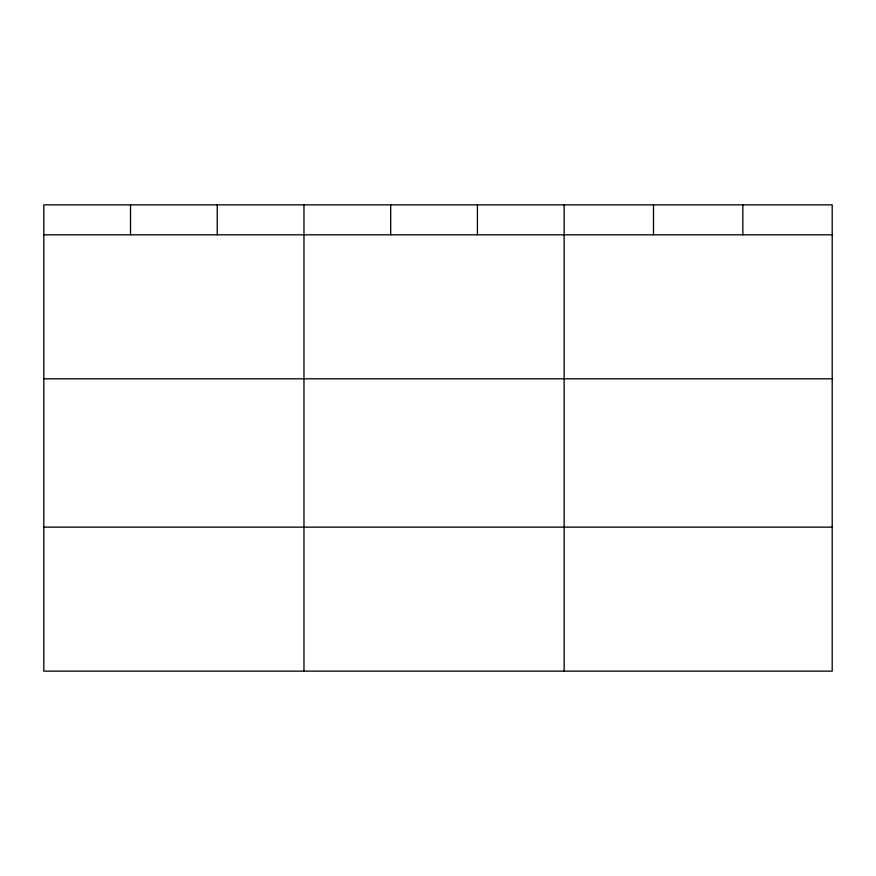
<?xml version="1.0" encoding="UTF-8"?>
<svg xmlns="http://www.w3.org/2000/svg" width="876" height="876" viewBox="0 0 876 876"><rect width="100%" height="100%" fill="white"/><g stroke="black" fill="none" stroke-linecap="round" stroke-linejoin="round"><path stroke-width="1.31" d="M832.2 378.793L832.2 204.864L43.8 204.864L43.8 671.136L832.2 671.136L832.2 378.793L43.8 378.793M43.8 234.801L832.2 234.801M43.8 527.144L832.2 527.144M742.848 204.864L742.848 234.801M653.496 204.864L653.496 234.801M564.144 204.864L564.144 671.136M477.42 204.864L477.42 234.801M390.696 204.864L390.696 234.801M303.972 204.864L303.972 671.136M217.248 204.864L217.248 234.801M130.524 204.864L130.524 234.801"/></g></svg>
